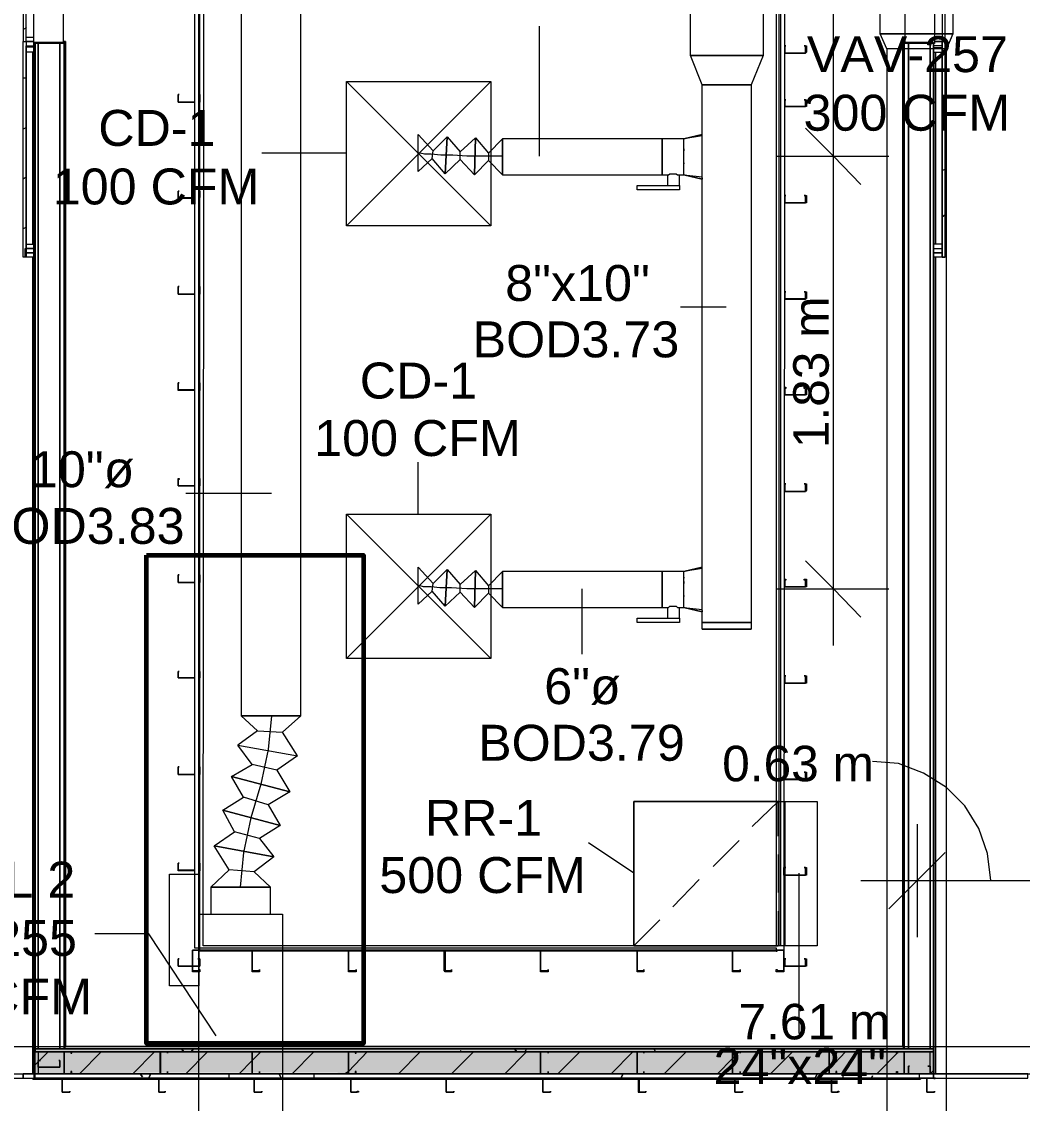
# Model space of a CAD drawing. Header units: metres. Extents: x -2 to 207, y -8 to 52.
# Drawn here: x 42.067 to 46.293, y 34.303 to 38.874 of the extents above; entities that cross this region are included whole.
import ezdxf

# ---------------------------------------------------------------- set-up
doc = ezdxf.new("R2010")
doc.units = ezdxf.units.M
doc.layers.add('HVAC - Ductos', color=5, linetype='Continuous', lineweight=0)
doc.layers.add('PDF_Text', color=7, linetype='Continuous', lineweight=0)
doc.layers.add('PDF_Geometry', color=7, linetype='Continuous', lineweight=0, true_color=0xaaaaaa)
doc.layers.add('PDF_Solid Fills', color=7, linetype='Continuous', lineweight=0, true_color=0xffffff)
doc.styles.add('PDF Helvetica', font='')
doc.styles.get('PDF Helvetica').set_extended_font_data('Helvetica')

msp = doc.modelspace()

# ---------------------------------------------------------------- hatches: boundary and pattern name
at = {"layer": 'PDF_Solid Fills', "lineweight": 0, "transparency": 33554559}
for points in [[(42.6549, 34.4333), (45.9171, 34.4287), (45.9171, 34.5203), (42.1189, 34.5203), (42.1189, 34.4287), (42.6503, 34.4333)], [(45.9034, 34.4287), (45.9171, 34.4287), (45.9171, 34.5341), (42.1235, 34.5341), (42.1235, 34.4287), (42.1372, 34.4287), (42.1372, 34.5203), (45.9034, 34.5203)]]:
    msp.add_hatch(color=256, dxfattribs=at).paths.add_polyline_path(points)

# ---------------------------------------------------------------- linework, layer by layer
at = {"layer": 'HVAC - Ductos', "lineweight": 0}
for points in [[(45.4956, 36.2385), (45.4956, 38.3048), (45.4956, 41.8053)], [(42.994, 40.9302), (42.994, 35.9406), (43.0627, 35.8766), (42.9803, 35.817), (43.2323, 35.7712), (43.1681, 35.872)], [(43.0627, 35.8766), (43.1681, 35.872), (43.246, 35.9406), (43.246, 40.9302)], [(44.254, 38.3048), (44.254, 38.8546)], [(43.4384, 38.0116), (44.0478, 38.621)], [(44.0478, 38.0116), (43.4384, 38.621)], [(43.8004, 38.2957), (43.7408, 38.2407), (43.7408, 38.3965), (43.805, 38.3277), (43.8645, 38.3873), (43.8554, 38.2315), (43.8004, 38.2957), (43.805, 38.3277)], [(44.9412, 38.3965), (44.8633, 38.3781), (44.9412, 38.3965)], [(44.9412, 38.3781), (44.9412, 38.3873), (44.9412, 38.3919), (44.9412, 38.3965)], [(45.3765, 38.4239), (45.4956, 38.3048), (45.6102, 38.1857)], [(43.9195, 38.2911), (43.8554, 38.2315), (43.8645, 38.3873), (43.9195, 38.3232), (43.9836, 38.3827), (43.9791, 38.227), (43.9195, 38.2911), (43.9195, 38.3232)], [(44.0386, 38.2865), (43.9791, 38.227), (43.9836, 38.3827), (44.0386, 38.3186), (44.0386, 38.2865), (44.0982, 38.227), (44.7717, 38.227), (44.7717, 38.2315), (44.7717, 38.2361), (44.7717, 38.2498), (44.7717, 38.2636), (44.7717, 38.2819), (44.7717, 38.3048), (44.7717, 38.3232), (44.7717, 38.3415), (44.7717, 38.3553), (44.7717, 38.369), (44.7717, 38.3781), (44.0982, 38.3781), (44.0982, 38.227), (44.0982, 38.3781), (44.0386, 38.3186)], [(44.9412, 38.2132), (44.9412, 38.2086), (44.8633, 38.227), (44.8633, 38.2315), (44.8633, 38.2361), (44.8633, 38.2498), (44.8633, 38.2636), (44.8633, 38.2819), (44.8633, 38.3048), (44.8633, 38.3232), (44.8633, 38.3415), (44.8633, 38.3553), (44.8633, 38.369), (44.8633, 38.3735), (44.8633, 38.3781), (44.7717, 38.3781), (44.7717, 38.369), (44.7717, 38.3553), (44.7717, 38.3415), (44.7717, 38.3232), (44.7717, 38.3048), (44.7717, 38.2819), (44.7717, 38.2636), (44.7717, 38.2498), (44.7717, 38.2361), (44.7717, 38.2315), (44.7717, 38.227), (44.7946, 38.227), (44.7946, 38.1811), (44.7992, 38.1811), (44.8038, 38.1811), (44.8129, 38.1811), (44.8175, 38.1811), (44.8267, 38.1811), (44.8313, 38.1811), (44.8359, 38.1811), (44.8404, 38.1811)], [(44.9412, 38.3919), (44.8633, 38.3781)], [(44.9412, 38.2911), (44.9412, 38.314), (44.9412, 38.3186), (44.9412, 38.3232), (44.9412, 38.3369), (44.9412, 38.3461), (44.9412, 38.3507), (44.9412, 38.3598), (44.9412, 38.3735)], [(43.4384, 38.3186), (43.0811, 38.3186)], [(44.0982, 38.3048), (44.0203, 38.3048), (43.947, 38.3048), (43.8874, 38.3094), (43.837, 38.3094), (43.7958, 38.314), (43.7683, 38.314), (43.7499, 38.3186), (43.7408, 38.3186)], [(45.2574, 38.3048), (45.4956, 38.3048), (45.7293, 38.3048)], [(44.9412, 38.2315), (44.9412, 38.2498), (44.9412, 38.2544), (44.9412, 38.259), (44.9412, 38.2682), (44.9412, 38.2819), (44.9412, 38.2865)], [(44.7946, 38.227), (44.7992, 38.227), (44.8038, 38.2315), (44.8129, 38.2315), (44.8221, 38.2315), (44.8313, 38.2315), (44.8359, 38.227), (44.8404, 38.227), (44.845, 38.227)], [(44.845, 38.1811), (44.845, 38.227), (44.8633, 38.227), (44.9412, 38.2178)], [(44.8633, 38.227), (44.9412, 38.2086), (44.9412, 38.2132), (44.9412, 38.2178), (44.9412, 38.227)], [(45.042, 37.668), (44.8496, 37.668)], [(43.7408, 36.7929), (43.7408, 37.0128)], [(43.1223, 36.8799), (42.7604, 36.8799)], [(43.4384, 36.1835), (44.0478, 36.7929)], [(44.0478, 36.1835), (43.4384, 36.7929)], [(43.8004, 36.4676), (43.7408, 36.4126), (43.7408, 36.5684), (43.805, 36.4996), (43.8645, 36.5592), (43.8554, 36.4034), (43.8004, 36.4676), (43.805, 36.4996)], [(44.9412, 36.5684), (44.8633, 36.55), (44.9412, 36.5684)], [(44.9412, 36.55), (44.9412, 36.5592), (44.9412, 36.5638), (44.9412, 36.5684)], [(45.3765, 36.5959), (45.4956, 36.4768), (45.6102, 36.3576)], [(43.9195, 36.463), (43.8554, 36.4034), (43.8645, 36.5592), (43.9195, 36.495), (43.9836, 36.5546), (43.9791, 36.3988), (43.9195, 36.463), (43.9195, 36.495)], [(44.0386, 36.4584), (43.9791, 36.3988), (43.9836, 36.5546), (44.0386, 36.4905), (44.0386, 36.4584), (44.0982, 36.3988), (44.7717, 36.3988), (44.7717, 36.4034), (44.7717, 36.408), (44.7717, 36.4218), (44.7717, 36.4355), (44.7717, 36.4538), (44.7717, 36.4768), (44.7717, 36.495), (44.7717, 36.5134), (44.7717, 36.5271), (44.7717, 36.5409), (44.7717, 36.55), (44.0982, 36.55), (44.0982, 36.3988), (44.0982, 36.55), (44.0386, 36.4905)], [(44.9412, 36.3851), (44.9412, 36.3805), (44.8633, 36.3988), (44.8633, 36.4034), (44.8633, 36.408), (44.8633, 36.4218), (44.8633, 36.4355), (44.8633, 36.4538), (44.8633, 36.4768), (44.8633, 36.495), (44.8633, 36.5134), (44.8633, 36.5271), (44.8633, 36.5409), (44.8633, 36.5455), (44.8633, 36.55), (44.7717, 36.55), (44.7717, 36.5409), (44.7717, 36.5271), (44.7717, 36.5134), (44.7717, 36.495), (44.7717, 36.4768), (44.7717, 36.4538), (44.7717, 36.4355), (44.7717, 36.4218), (44.7717, 36.408), (44.7717, 36.4034), (44.7717, 36.3988), (44.7946, 36.3988), (44.7946, 36.353), (44.7992, 36.353), (44.8038, 36.353), (44.8129, 36.353), (44.8175, 36.353), (44.8267, 36.353), (44.8313, 36.353), (44.8359, 36.353), (44.8404, 36.353)], [(44.9412, 36.5638), (44.8633, 36.55)], [(44.9412, 36.5226), (44.9412, 36.5271), (44.9412, 36.5455)], [(44.9412, 36.463), (44.9412, 36.4859), (44.9412, 36.4905), (44.9412, 36.495), (44.9412, 36.5088), (44.9412, 36.518), (44.9412, 36.5226), (44.9412, 36.5363)], [(44.0982, 36.4768), (44.0157, 36.4768), (43.947, 36.4768), (43.8828, 36.4813), (43.8324, 36.4813), (43.7958, 36.4859), (43.7637, 36.4859), (43.7499, 36.4905), (43.7408, 36.4905)], [(44.4326, 36.4768), (44.4326, 36.2019)], [(45.2574, 36.4768), (45.4956, 36.4768), (45.7293, 36.4768)], [(44.9412, 36.4034), (44.9412, 36.4218), (44.9412, 36.4264), (44.9412, 36.4309), (44.9412, 36.4401), (44.9412, 36.4538), (44.9412, 36.4584)], [(44.7946, 36.3988), (44.7992, 36.3988), (44.8038, 36.4034), (44.8129, 36.4034), (44.8221, 36.4034), (44.8313, 36.4034), (44.8359, 36.3988), (44.8404, 36.3988), (44.845, 36.3988)], [(44.845, 36.353), (44.845, 36.3988), (44.8633, 36.3988), (44.9412, 36.3897)], [(44.8633, 36.3988), (44.9412, 36.3805), (44.9412, 36.3851), (44.9412, 36.3897), (44.9412, 36.3988)], [(44.9412, 36.3072), (44.9412, 36.3347), (45.1474, 36.3347), (45.1474, 36.3072)], [(45.1474, 36.3072), (44.9412, 36.3072), (45.1474, 36.3072)], [(43.1223, 35.9406), (43.1085, 35.7986), (43.0765, 35.6521), (43.0353, 35.51), (43.0032, 35.3634), (42.9894, 35.2168)], [(43.1452, 35.7116), (43.2001, 35.6199), (42.9528, 35.6841), (43.0398, 35.7345), (42.9803, 35.817), (43.2323, 35.7712), (43.1452, 35.7116), (43.0398, 35.7345)], [(46.16, 35.2443), (46.1462, 35.3588), (46.1096, 35.4642), (46.05, 35.5604), (45.9721, 35.6383), (45.8759, 35.6979), (45.7705, 35.7391), (45.6606, 35.7482)], [(43.1085, 35.565), (43.1589, 35.4779), (42.9161, 35.5421), (43.0032, 35.5971), (42.9528, 35.6841), (43.2001, 35.6199), (43.1085, 35.565), (43.0032, 35.5971)], [(45.2619, 35.5787), (44.6526, 35.5787), (44.6526, 34.9693), (45.2619, 34.9693)], [(45.152, 35.4733), (45.2619, 35.5787), (45.2619, 35.4321)], [(43.0719, 35.423), (43.1315, 35.345), (42.8795, 35.3908), (42.9665, 35.4504), (42.9161, 35.5421), (43.1589, 35.4779), (43.0719, 35.423), (42.9665, 35.4504)], [(45.8484, 35.4825), (45.8484, 35.2443), (45.8484, 35.006)], [(42.8657, 35.2168), (42.8657, 35.1022), (42.8703, 35.1022), (42.884, 35.1022), (42.9024, 35.1022), (42.9298, 35.1022), (42.9574, 35.1022), (42.9894, 35.1022), (43.0215, 35.1022), (43.0535, 35.1022), (43.0811, 35.1022), (43.0994, 35.1022), (43.1131, 35.1022), (43.1177, 35.1022), (43.1177, 35.2168), (42.8657, 35.2168), (42.9436, 35.2901), (42.8795, 35.3908), (43.1315, 35.345), (43.049, 35.2809), (42.9436, 35.2901)], [(44.6526, 35.2763), (44.4602, 35.4046)], [(45.097, 35.4138), (44.987, 35.3038)], [(45.2619, 35.3542), (45.2619, 35.1939)], [(45.9675, 35.3634), (45.8484, 35.2443), (45.7293, 35.1251)], [(43.1177, 35.2168), (43.049, 35.2809)], [(44.9275, 35.2488), (44.8175, 35.1343)], [(45.349, 35.2763), (45.349, 34.5982)], [(45.6102, 35.2443), (46.4715, 35.2443), (49.4404, 35.2443)], [(45.2619, 35.1159), (45.2619, 34.9693)], [(44.7625, 35.0793), (44.6526, 34.9693)], [(42.8886, 34.5891), (42.6046, 35.0197), (42.3754, 35.0197)], [(7.582, 34.5433), (12.4616, 34.5433), (15.6321, 34.5433), (18.6652, 34.5433), (21.625, 34.5433), (30.7334, 34.5433), (33.2075, 34.5433), (36.1764, 34.5433), (39.2049, 34.5433), (41.6104, 34.5433), (49.2113, 34.5433), (51.5801, 34.5433), (54.5399, 34.5433), (58.1961, 34.5433)]]:
    msp.add_lwpolyline(points, dxfattribs=at)
for points in [[(45.9996, 39.7298), (45.9996, 38.8226), (45.6926, 38.8226), (45.6926, 39.7298)], [(45.1978, 39.6427), (45.1978, 38.7309), (44.8908, 38.7309), (44.8908, 39.6427)], [(45.9996, 38.8226), (45.9721, 38.7584), (45.7201, 38.7584), (45.6926, 38.8226)], [(45.1978, 38.7309), (45.1474, 38.6072), (44.9412, 38.6072), (44.8908, 38.7309)], [(43.4384, 38.621), (44.0478, 38.621), (44.0478, 38.0116), (43.4384, 38.0116)], [(45.1474, 38.6072), (45.1474, 36.3347), (44.9412, 36.3347), (44.9412, 38.6072)], [(44.0982, 38.227), (44.0982, 38.2315), (44.0982, 38.2361), (44.0982, 38.2498), (44.0982, 38.2636), (44.0982, 38.2819), (44.0982, 38.3048), (44.0982, 38.3232), (44.0982, 38.3415), (44.0982, 38.3553), (44.0982, 38.369), (44.0982, 38.3781), (44.0982, 38.369), (44.0982, 38.3553), (44.0982, 38.3415), (44.0982, 38.3232), (44.0982, 38.3048), (44.0982, 38.2819), (44.0982, 38.2636), (44.0982, 38.2498), (44.0982, 38.2361), (44.0982, 38.2315)], [(44.8633, 38.3369), (44.8633, 38.3323), (44.8633, 38.3277), (44.8633, 38.3323)], [(44.8633, 38.2773), (44.8633, 38.2728)], [(44.6663, 38.1628), (44.6663, 38.1811), (44.845, 38.1811), (44.845, 38.1628)], [(43.4384, 36.7929), (44.0478, 36.7929), (44.0478, 36.1835), (43.4384, 36.1835)], [(44.0982, 36.3988), (44.0982, 36.4034), (44.0982, 36.408), (44.0982, 36.4218), (44.0982, 36.4355), (44.0982, 36.4538), (44.0982, 36.4768), (44.0982, 36.495), (44.0982, 36.5134), (44.0982, 36.5271), (44.0982, 36.5409), (44.0982, 36.55), (44.0982, 36.5409), (44.0982, 36.5271), (44.0982, 36.5134), (44.0982, 36.495), (44.0982, 36.4768), (44.0982, 36.4538), (44.0982, 36.4355), (44.0982, 36.4218), (44.0982, 36.408), (44.0982, 36.4034)], [(44.8633, 36.5271), (44.8633, 36.5226)], [(44.8633, 36.5088), (44.8633, 36.5042), (44.8633, 36.4996), (44.8633, 36.5042)], [(44.8633, 36.4492), (44.8633, 36.4446)], [(44.6663, 36.3347), (44.6663, 36.353), (44.845, 36.353), (44.845, 36.3347)], [(42.994, 35.9406), (42.9986, 35.9406), (43.0123, 35.9406), (43.0307, 35.9406), (43.0581, 35.9406), (43.0902, 35.9406), (43.1223, 35.9406), (43.1544, 35.9406), (43.1864, 35.9406), (43.2093, 35.9406), (43.2323, 35.9406), (43.2414, 35.9406), (43.246, 35.9406), (43.2414, 35.9406), (43.2323, 35.9406), (43.2093, 35.9406), (43.1864, 35.9406), (43.1544, 35.9406), (43.1223, 35.9406), (43.0902, 35.9406), (43.0581, 35.9406), (43.0307, 35.9406), (43.0123, 35.9406), (42.9986, 35.9406)], [(42.994, 35.9406), (43.246, 35.9406)], [(44.6526, 34.9693), (44.6526, 35.5787), (45.2894, 35.5787), (45.2894, 34.9693)], [(45.2894, 35.5787), (45.4269, 35.5787), (45.4269, 34.9693), (45.2894, 34.9693)], [(42.6916, 35.2718), (42.8153, 35.2718), (42.8153, 34.7998), (42.6916, 34.7998)], [(42.8657, 35.2168), (42.8703, 35.2168), (42.884, 35.2168), (42.9024, 35.2168), (42.9298, 35.2168), (42.9574, 35.2168), (42.9894, 35.2168), (43.0215, 35.2168), (43.0535, 35.2168), (43.0811, 35.2168), (43.0994, 35.2168), (43.1131, 35.2168), (43.1177, 35.2168), (43.1131, 35.2168), (43.0994, 35.2168), (43.0811, 35.2168), (43.0535, 35.2168), (43.0215, 35.2168), (42.9894, 35.2168), (42.9574, 35.2168), (42.9298, 35.2168), (42.9024, 35.2168), (42.884, 35.2168), (42.8703, 35.2168)], [(42.8657, 35.2168), (42.8703, 35.2168), (42.8886, 35.2168), (42.9161, 35.2168), (42.9528, 35.2168), (42.9894, 35.2168), (43.0307, 35.2168), (43.0627, 35.2168), (43.0902, 35.2168), (43.1085, 35.2168), (43.1177, 35.2168), (43.1131, 35.2168), (43.0948, 35.2168), (43.0673, 35.2168), (43.0307, 35.2168), (42.9894, 35.2168), (42.9528, 35.2168), (42.9161, 35.2168), (42.8886, 35.2168), (42.8703, 35.2168)], [(43.1177, 35.2168), (43.1085, 35.2168), (43.0902, 35.2168), (43.0627, 35.2168), (43.0307, 35.2168), (42.9894, 35.2168), (42.9528, 35.2168), (42.9161, 35.2168), (42.8886, 35.2168), (42.8703, 35.2168), (42.8657, 35.2168), (42.8703, 35.2168), (42.8886, 35.2168), (42.9161, 35.2168), (42.9528, 35.2168), (42.9894, 35.2168), (43.0307, 35.2168), (43.0673, 35.2168), (43.0948, 35.2168), (43.1131, 35.2168)], [(42.8153, 33.7919), (42.8153, 35.1022), (43.1681, 35.1022), (43.1681, 33.7919)]]:
    msp.add_lwpolyline(points, close=True, dxfattribs=at)
msp.add_lwpolyline([(45.7201, 33.7919), (45.9721, 33.7919), (45.9721, 38.7584), (45.7201, 38.7584), (45.7201, 33.7919), (45.9721, 33.7919), (45.9813, 33.7414), (45.995, 33.6911), (46.0179, 33.6498), (46.05, 33.6086), (46.0866, 33.5765), (46.1325, 33.5536), (46.1783, 33.5399), (46.2286, 33.5353), (46.2286, 33.2833), (46.2286, 33.5353), (46.2882, 33.5628), (46.2882, 33.2558), (46.2286, 33.2833, -0.414496)], format="xyb", close=True, dxfattribs=at)
at = {"layer": 'PDF_Geometry', "lineweight": 0}
for points in [[(42.2426, 38.7813), (42.1189, 38.7813), (42.1235, 44.4534), (42.2472, 44.4534), (42.2472, 40.362), (45.798, 40.362), (45.798, 44.4443), (45.9217, 44.4443), (45.9217, 38.7813), (45.798, 38.7813), (45.798, 40.2383), (42.2472, 40.2383)], [(45.2665, 39.8534), (42.797, 39.8534), (42.797, 39.8397), (42.797, 34.9602), (42.8153, 34.9602), (45.2528, 34.9602), (45.2528, 34.9465), (42.8153, 34.9465), (42.8153, 34.9602), (42.8153, 39.8397), (45.2528, 39.8397), (45.2528, 34.9693), (42.8336, 34.9693), (42.8382, 39.8443), (45.2711, 39.8443), (45.2711, 34.9693), (45.2665, 34.9693), (45.2665, 39.8397)], [(42.1189, 38.7676), (42.0868, 38.7676)], [(45.7888, 34.5433), (42.2518, 34.5433), (45.7888, 34.5433), (45.7934, 34.5341), (45.7888, 34.5433), (45.7888, 38.7905)], [(45.3765, 38.7401), (45.3765, 38.7447), (45.3765, 38.7722), (45.3719, 38.7722), (45.3811, 38.7722), (45.3811, 38.7447), (45.3765, 38.7401), (45.2894, 38.7401)], [(45.7888, 38.7905), (45.798, 38.7905)], [(45.9675, 37.8787), (45.9675, 38.7905), (45.9675, 37.8787), (45.9537, 37.8787)], [(42.1143, 37.9337), (42.1143, 38.7447)], [(45.9263, 37.9337), (45.9263, 38.7447)], [(42.7283, 38.5339), (42.797, 38.5339), (42.7283, 38.5339), (42.7283, 38.566)], [(42.7328, 38.566), (42.7283, 38.566)], [(42.8199, 38.5339), (42.8199, 38.566), (42.8199, 38.5339), (42.8153, 38.5339)], [(45.3765, 38.5156), (45.3765, 38.5431), (45.3719, 38.5431), (45.3811, 38.5431), (45.3811, 38.5156), (45.3765, 38.5156), (45.2894, 38.5156)], [(45.3765, 38.1078), (45.3765, 38.1399), (45.3719, 38.1399), (45.3811, 38.1399), (45.3811, 38.1078), (45.3765, 38.1078), (45.2894, 38.1078)], [(42.0823, 37.8971), (42.0823, 37.9154), (42.1235, 37.9154), (42.1235, 37.8971)], [(42.1235, 37.8787), (42.0823, 37.8787), (42.0823, 37.8971), (42.1235, 37.8971)], [(45.9171, 37.8971), (45.9537, 37.8971)], [(42.1143, 34.4287), (42.1143, 37.8787)], [(42.1189, 37.8787), (42.1189, 34.4287)], [(45.9263, 34.4287), (45.9263, 37.8787)], [(42.7283, 37.723), (42.797, 37.723), (42.7283, 37.723), (42.7283, 37.755)], [(42.7328, 37.755), (42.7283, 37.755)], [(42.8199, 37.723), (42.8199, 37.755), (42.8199, 37.723), (42.8153, 37.723)], [(45.3765, 37.7046), (45.3765, 37.7321), (45.3719, 37.7321), (45.3811, 37.7321), (45.3811, 37.7046), (45.3765, 37.7046), (45.3765, 37.7), (45.2894, 37.7), (45.2894, 37.7046)], [(45.3765, 37.2969), (45.3765, 37.3243), (45.3719, 37.3243), (45.3719, 37.3289), (45.3811, 37.3289), (45.3811, 37.2969), (45.3765, 37.2969), (45.2894, 37.2969)], [(42.7328, 36.9441), (42.7328, 36.9395), (42.7283, 36.9395), (42.7283, 36.912), (42.797, 36.912), (42.7283, 36.912), (42.7283, 36.9441)], [(45.3765, 36.8891), (45.3765, 36.8937), (45.3765, 36.9212), (45.3719, 36.9212), (45.3811, 36.9212), (45.3811, 36.8937), (45.3765, 36.8891), (45.2894, 36.8891)], [(42.7283, 36.5088), (42.7283, 36.5042), (42.797, 36.5042), (42.7283, 36.5042), (42.7283, 36.5088), (42.7283, 36.5363)], [(42.7328, 36.5363), (42.7283, 36.5363)], [(42.8199, 36.5088), (42.8199, 36.5363), (42.8199, 36.5088), (42.8199, 36.5042), (42.8153, 36.5042), (42.8199, 36.5042)], [(45.3765, 36.4859), (45.3765, 36.5134), (45.3719, 36.5134), (45.3719, 36.518), (45.3811, 36.518), (45.3811, 36.4859), (45.3765, 36.4859), (45.2894, 36.4859)], [(42.7283, 36.101), (42.797, 36.101), (42.7283, 36.101), (42.7283, 36.1285)], [(42.7328, 36.1285), (42.7283, 36.1285)], [(42.8199, 36.101), (42.8199, 36.1285), (42.8199, 36.101), (42.8153, 36.101)], [(42.7283, 35.6933), (42.797, 35.6933), (42.7283, 35.6933), (42.7283, 35.7253)], [(42.7328, 35.7253), (42.7283, 35.7253)], [(45.294, 35.2992), (45.2894, 35.2992), (45.2894, 35.2672), (45.3765, 35.2672), (45.3765, 35.2992), (45.3719, 35.2992), (45.3811, 35.2992), (45.3811, 35.2672), (45.3765, 35.2672), (45.2894, 35.2672), (45.2849, 35.2672), (45.2849, 35.2992)], [(42.7878, 34.951), (42.7878, 34.864), (42.8153, 34.864), (42.8153, 34.8686), (42.8199, 34.8686), (42.8199, 34.8594), (42.7878, 34.8594), (42.7878, 34.864), (42.7878, 34.951), (42.8153, 34.951)], [(43.0398, 34.864), (43.0444, 34.864), (43.0719, 34.864), (43.0719, 34.8686), (43.0719, 34.8594), (43.0444, 34.8594), (43.0398, 34.8594), (43.0398, 34.864), (43.0398, 34.9465)], [(43.4476, 34.864), (43.4796, 34.864), (43.4796, 34.8686), (43.4796, 34.8594), (43.4476, 34.8594), (43.4476, 34.864), (43.4476, 34.9465)], [(44.2585, 34.864), (44.2906, 34.864), (44.2906, 34.8686), (44.2906, 34.8594), (44.2585, 34.8594), (44.2585, 34.864), (44.2585, 34.9465)], [(44.6663, 34.864), (44.6938, 34.864), (44.6938, 34.8686), (44.6938, 34.8594), (44.6663, 34.8594), (44.6663, 34.864), (44.6663, 34.9465)], [(45.0695, 34.864), (45.0741, 34.864), (45.1016, 34.864), (45.1016, 34.8686), (45.1016, 34.8594), (45.0741, 34.8594), (45.0695, 34.8594), (45.0695, 34.864), (45.0695, 34.9465)], [(42.7283, 34.8823), (42.8153, 34.8823), (42.8199, 34.8823), (42.8199, 34.9144), (42.8108, 34.9144), (42.8199, 34.9144), (42.8199, 34.8823), (42.8153, 34.8823), (42.7283, 34.8823), (42.7283, 34.9144)], [(42.7328, 34.9144), (42.7283, 34.9144)], [(45.294, 34.9144), (45.2894, 34.9144), (45.2894, 34.8823), (45.3765, 34.8823), (45.3765, 34.9144), (45.3719, 34.9144), (45.3811, 34.9144), (45.3811, 34.8823), (45.3765, 34.8823), (45.2894, 34.8823), (45.2849, 34.8823), (45.2849, 34.9144)], [(42.1189, 34.4104), (45.9171, 34.4104), (45.9171, 34.5341), (42.1189, 34.5341)], [(42.1189, 34.5341), (42.1189, 34.5203), (45.9171, 34.5203), (45.9171, 34.5341)], [(42.1189, 34.5203), (42.1189, 34.4287), (45.9171, 34.4287), (45.9171, 34.5203)], [(42.2792, 34.5203), (42.2472, 34.5203), (42.2472, 34.5158), (42.2472, 34.4287), (42.2792, 34.4287), (42.2792, 34.4379), (42.2747, 34.4379), (42.2747, 34.4287), (42.2472, 34.4287), (42.2472, 34.5158), (42.2472, 34.5203), (42.2747, 34.5203), (42.2747, 34.5158), (42.2792, 34.5158)], [(42.3251, 34.5341), (45.5323, 34.5341)], [(42.6825, 34.5203), (42.6549, 34.5203), (42.6503, 34.5158), (42.6503, 34.4287), (42.6549, 34.4287), (42.6825, 34.4287), (42.6825, 34.4379), (42.6825, 34.4287), (42.6549, 34.4287), (42.6549, 34.5158), (42.6549, 34.5203), (42.6825, 34.5203), (42.6825, 34.5158)], [(42.742, 34.5341), (42.7512, 34.5203)], [(42.7832, 34.5203), (42.7924, 34.5341)], [(43.0719, 34.5203), (43.0444, 34.5203), (43.0398, 34.5203), (43.0398, 34.5158), (43.0398, 34.4287), (43.0444, 34.4287), (43.0719, 34.4287), (43.0719, 34.4379), (43.0719, 34.4287), (43.0444, 34.4287), (43.0398, 34.4287), (43.0398, 34.5158), (43.0398, 34.5203), (43.0444, 34.5203), (43.0719, 34.5203), (43.0719, 34.5158)], [(43.4796, 34.5203), (43.4476, 34.5203), (43.4476, 34.5158), (43.4476, 34.4287), (43.4796, 34.4287), (43.4796, 34.4379), (43.475, 34.4379), (43.475, 34.4287), (43.4476, 34.4287), (43.4476, 34.5158), (43.4476, 34.5203), (43.475, 34.5203), (43.475, 34.5158), (43.4796, 34.5158)], [(43.7958, 34.5341), (43.8004, 34.5341)], [(43.9195, 34.5249), (43.9241, 34.5203)], [(44.1486, 34.5341), (44.1577, 34.5203)], [(44.1944, 34.5249), (44.199, 34.5341)], [(44.2906, 34.5203), (44.2585, 34.5203), (44.2585, 34.5158), (44.2585, 34.4287), (44.2906, 34.4287), (44.2906, 34.4379), (44.2906, 34.4287), (44.2585, 34.4287), (44.2585, 34.5158), (44.2585, 34.5203), (44.2906, 34.5203), (44.2906, 34.5158)], [(44.6938, 34.5203), (44.6663, 34.5203), (44.6663, 34.5158), (44.6663, 34.4287), (44.6938, 34.4287), (44.6938, 34.4379), (44.6938, 34.4287), (44.6663, 34.4287), (44.6663, 34.5158), (44.6663, 34.5203), (44.6938, 34.5203), (44.6938, 34.5158)], [(44.7396, 34.5295), (44.7442, 34.5203)], [(45.1016, 34.5203), (45.0741, 34.5203), (45.0695, 34.5203), (45.0695, 34.5158), (45.0695, 34.4287), (45.0741, 34.4287), (45.1016, 34.4287), (45.1016, 34.4379), (45.1016, 34.4287), (45.0741, 34.4287), (45.0695, 34.4287), (45.0695, 34.5158), (45.0695, 34.5203), (45.0741, 34.5203), (45.1016, 34.5203), (45.1016, 34.5158)], [(45.5094, 34.5203), (45.4773, 34.5203), (45.4773, 34.5158), (45.4773, 34.4287), (45.5094, 34.4287), (45.5094, 34.4379), (45.5048, 34.4379), (45.5048, 34.4287), (45.4773, 34.4287), (45.4773, 34.5158), (45.4773, 34.5203), (45.5048, 34.5203), (45.5048, 34.5158), (45.5094, 34.5158)], [(45.6056, 34.5295), (45.6102, 34.5341)], [(45.7934, 34.5203), (45.7934, 34.5158), (45.7934, 34.4287), (45.7613, 34.4287), (45.7613, 34.4379), (45.7659, 34.4379), (45.7659, 34.4287), (45.7934, 34.4287), (45.7934, 34.5158), (45.7934, 34.5203), (45.7659, 34.5203), (45.7659, 34.5158), (45.7613, 34.5158), (45.7613, 34.5203)], [(42.1372, 34.4837), (42.1372, 34.4562), (42.1418, 34.4562), (42.2288, 34.4562), (42.2288, 34.4837), (42.2243, 34.4837), (42.2288, 34.4837), (42.2288, 34.4562), (42.1418, 34.4562), (42.1372, 34.4562), (42.1372, 34.4837), (42.1464, 34.4837)], [(42.5679, 34.4287), (42.5771, 34.415)], [(42.6046, 34.4104), (42.6091, 34.4241)], [(43.1544, 34.4287), (43.1635, 34.4104)], [(44.5976, 34.4104), (44.6068, 34.4287)], [(45.4177, 34.4104), (45.4269, 34.4287)], [(45.656, 34.4104), (45.6606, 34.4195)], [(45.9034, 34.4287), (45.8988, 34.4287), (45.8117, 34.4287), (45.8117, 34.4608), (45.8163, 34.4608), (45.8117, 34.4608), (45.8117, 34.4287), (45.8988, 34.4287), (45.9034, 34.4287), (45.9034, 34.4608)], [(45.8942, 34.4608), (45.9034, 34.4608)], [(42.2701, 34.4104), (42.238, 34.4104), (42.238, 34.3508), (42.2701, 34.3508), (42.2701, 34.3554), (42.2701, 34.3508), (42.238, 34.3508), (42.238, 34.4104), (42.2701, 34.4104), (42.2701, 34.4058)], [(42.2701, 34.4104), (42.6458, 34.4104)], [(42.6733, 34.4104), (42.6458, 34.4104), (42.6458, 34.3508), (42.6733, 34.3508), (42.6733, 34.3554), (42.6733, 34.3508), (42.6458, 34.3508), (42.6458, 34.4104), (42.6733, 34.4104), (42.6733, 34.4058)], [(42.6733, 34.4104), (43.8645, 34.4104)], [(43.049, 34.3508), (43.0535, 34.3508), (43.0811, 34.3508), (43.0811, 34.3554), (43.0811, 34.3508), (43.0535, 34.3508), (43.049, 34.3508), (43.049, 34.4104)], [(43.0811, 34.4058), (43.0811, 34.4104)], [(43.4568, 34.3508), (43.4842, 34.3508), (43.4842, 34.3554), (43.4888, 34.3554), (43.4888, 34.3508), (43.4568, 34.3508), (43.4568, 34.4104)], [(43.892, 34.4104), (43.8645, 34.4104), (43.86, 34.4104), (43.86, 34.3508), (43.8645, 34.3508), (43.892, 34.3508), (43.892, 34.3554), (43.892, 34.3508), (43.8645, 34.3508), (43.86, 34.3508), (43.86, 34.4104), (43.8645, 34.4104), (43.892, 34.4104), (43.892, 34.4058)], [(43.892, 34.4104), (44.2677, 34.4104)], [(44.2997, 34.4104), (44.2677, 34.4104), (44.2677, 34.3508), (44.2997, 34.3508), (44.2997, 34.3554), (44.2997, 34.3508), (44.2677, 34.3508), (44.2677, 34.4104), (44.2997, 34.4104), (44.2997, 34.4058)], [(44.2997, 34.4104), (44.6755, 34.4104)], [(44.703, 34.4104), (44.6755, 34.4104), (44.6709, 34.4104), (44.6709, 34.3508), (44.6755, 34.3508), (44.703, 34.3508), (44.703, 34.3554), (44.703, 34.3508), (44.6755, 34.3508), (44.6755, 34.4104), (44.703, 34.4104), (44.703, 34.4058)], [(44.703, 34.4104), (45.8942, 34.4104)], [(45.0787, 34.3508), (45.1108, 34.3508), (45.1108, 34.3554), (45.1108, 34.3508), (45.0787, 34.3508), (45.0787, 34.4104)], [(45.1108, 34.4058), (45.1108, 34.4104)], [(45.4864, 34.3508), (45.5139, 34.3508), (45.5139, 34.3554), (45.5185, 34.3554), (45.5185, 34.3508), (45.4864, 34.3508), (45.4864, 34.4104)], [(45.9217, 34.4104), (45.8942, 34.4104), (45.8897, 34.4104), (45.8897, 34.3508), (45.8942, 34.3508), (45.9217, 34.3508), (45.9217, 34.3554), (45.9217, 34.3508), (45.8942, 34.3508), (45.8897, 34.3508), (45.8897, 34.4104), (45.8942, 34.4104), (45.9217, 34.4104), (45.9217, 34.4058)], [(45.9171, 34.4104), (45.9263, 34.4104)]]:
    msp.add_lwpolyline(points, close=True, dxfattribs=at)
for points in [[(45.2528, 34.951), (45.2528, 34.9465), (45.2574, 34.9465), (45.2574, 34.951), (45.2849, 34.951), (45.2849, 34.864), (45.2849, 34.8594), (45.2528, 34.8594), (45.2528, 34.8686), (45.2574, 34.8686), (45.2574, 34.864), (45.2849, 34.864), (45.2849, 34.951), (42.8199, 34.951), (42.8199, 34.9693), (42.8199, 39.8443), (42.8199, 39.858), (45.2894, 39.858), (45.2894, 39.8443), (45.2849, 34.9693), (45.2849, 34.951)], [(42.0868, 37.8787), (42.0731, 37.8787), (42.0731, 38.7905), (42.0868, 38.7905), (42.0868, 37.8787), (42.0731, 37.8787), (42.0731, 38.7905), (42.0868, 38.7905), (42.0868, 39.8076), (42.0731, 39.8076), (42.0731, 38.7905)], [(45.9217, 38.8088), (45.9537, 38.8088), (45.9537, 38.7905), (45.9217, 38.7905), (45.9537, 38.7905), (45.9537, 37.8787), (45.9537, 38.7905), (45.9675, 38.7905), (45.9675, 39.8076), (45.9537, 39.8076), (45.9537, 38.7905), (45.9675, 38.7905)], [(42.0868, 38.85), (42.0823, 38.8455), (42.0731, 38.8409)], [(42.0868, 38.8088), (42.1189, 38.8088)], [(42.1189, 38.7905), (42.0868, 38.7905), (42.1189, 38.7905)], [(42.1189, 37.9154), (42.0868, 37.9154), (42.0868, 38.7722), (42.1189, 38.7722)], [(45.9034, 38.7859), (45.9034, 34.5341), (45.9034, 38.7859), (45.8117, 38.7859), (45.8117, 34.5341), (45.8117, 38.7859), (45.7934, 38.7859), (45.7934, 34.5341), (45.9171, 34.5341), (45.9171, 38.7859), (45.9171, 34.4287), (45.9171, 34.5203), (45.9171, 34.4104), (42.1189, 34.4104), (45.8621, 34.4104), (42.1189, 34.4104), (42.1143, 34.4058), (42.1143, 34.4104), (42.1143, 34.4058), (42.238, 34.4058), (42.6458, 34.4058), (43.049, 34.4058), (43.4568, 34.4058), (43.86, 34.4058), (44.2677, 34.4058), (44.6709, 34.4058), (44.2677, 34.4058), (43.86, 34.4058), (43.4568, 34.4058), (43.049, 34.4058), (42.6458, 34.4058), (42.238, 34.4058), (42.1143, 34.4058), (42.1189, 34.4104), (42.238, 34.4104), (42.1235, 34.4104), (42.1189, 34.4104), (42.1235, 34.4104), (42.1235, 34.5203)], [(42.2472, 34.5341), (42.2518, 34.5433), (42.2518, 38.7905), (42.2426, 38.7905), (42.2518, 38.7905), (42.2518, 34.5433), (42.2472, 34.5341), (42.2472, 38.7859), (42.2472, 34.5341), (42.2472, 38.7859), (42.2472, 34.5341), (42.1189, 34.5341), (42.1189, 38.7859), (42.2472, 38.7859), (42.2288, 38.7859), (42.2288, 34.5341), (42.2288, 38.7859), (42.1372, 38.7859), (42.1372, 34.5341), (42.1372, 38.7859), (42.1235, 38.7859), (42.1235, 34.5341), (42.1235, 38.7859), (42.1189, 38.7859), (42.1189, 34.4287), (42.1189, 34.4104), (42.238, 34.4104)], [(42.2472, 34.5341), (42.2472, 38.7859), (42.2472, 34.5341)], [(45.2894, 38.7722), (45.294, 38.7722), (45.2894, 38.7722), (45.2894, 38.7447), (45.2894, 38.7401)], [(45.7934, 38.7859), (45.798, 38.7859)], [(45.7934, 38.7859), (45.798, 38.7859)], [(45.7934, 34.5341), (45.7934, 38.7859), (45.7934, 34.5341), (45.7934, 38.7859), (45.9171, 38.7859), (45.9171, 34.5341), (45.9171, 38.7859), (45.9034, 38.7859)], [(45.7934, 38.7859), (45.7934, 34.5341), (45.7934, 38.7859)], [(45.9537, 38.7905), (45.9537, 38.7722), (45.9171, 38.7722)], [(45.9537, 37.9154), (45.9537, 37.8971), (45.9537, 37.8787), (45.9171, 37.8787), (45.9171, 34.4287), (45.9171, 37.8787), (45.9171, 37.8971), (45.9171, 37.9154), (45.9537, 37.9154), (45.9537, 37.9337), (45.9171, 37.9337), (45.9171, 38.7447), (45.9537, 38.7447), (45.9537, 38.763), (45.9171, 38.763), (45.9537, 38.763), (45.9537, 38.7859)], [(42.0868, 37.9337), (42.1189, 37.9337), (42.1189, 38.7447), (42.0868, 38.7447)], [(42.1189, 37.9337), (42.1189, 38.7447)], [(45.9171, 37.9337), (45.9171, 38.7447)], [(45.9675, 38.6714), (45.9537, 38.6668)], [(42.0868, 38.6348), (42.0823, 38.6348), (42.0731, 38.6348)], [(42.8153, 38.566), (42.8199, 38.566), (42.8153, 38.566)], [(45.2894, 38.5431), (45.294, 38.5431), (45.2894, 38.5431), (45.2894, 38.5156)], [(45.9675, 38.4789), (45.9537, 38.4743)], [(42.0868, 38.4239), (42.0823, 38.4239), (42.0731, 38.4193)], [(42.0868, 38.2132), (42.0823, 38.2132), (42.0731, 38.2086)], [(45.9675, 38.2498), (45.9537, 38.2453)], [(42.797, 38.1262), (42.7283, 38.1262), (42.7283, 38.1307), (42.7283, 38.1582), (42.7328, 38.1582), (42.7283, 38.1582), (42.7283, 38.1307), (42.797, 38.1307)], [(42.8153, 38.1307), (42.8199, 38.1307), (42.8199, 38.1582), (42.8199, 38.1307), (42.8153, 38.1262)], [(42.8153, 38.1582), (42.8199, 38.1582), (42.8153, 38.1582)], [(45.2894, 38.1399), (45.294, 38.1399), (45.2894, 38.1399), (45.2894, 38.1078)], [(45.9675, 38.0574), (45.9537, 38.0482)], [(42.0868, 38.0024), (42.0823, 38.0024), (42.0731, 37.9979)], [(42.8153, 37.755), (42.8199, 37.755), (42.8153, 37.755)], [(45.2894, 37.7321), (45.294, 37.7321), (45.2894, 37.7321), (45.2894, 37.7046)], [(42.797, 37.3152), (42.7283, 37.3152), (42.7283, 37.3197), (42.7283, 37.3473), (42.7328, 37.3473), (42.7283, 37.3473), (42.7283, 37.3197), (42.797, 37.3197)], [(42.8153, 37.3197), (42.8199, 37.3197), (42.8199, 37.3473), (42.8199, 37.3197), (42.8199, 37.3152), (42.8153, 37.3152)], [(42.8153, 37.3473), (42.8199, 37.3473), (42.8153, 37.3473)], [(45.2894, 37.3289), (45.294, 37.3289), (45.294, 37.3243), (45.2894, 37.3243), (45.2894, 37.2969)], [(42.8153, 36.9441), (42.8199, 36.9441), (42.8199, 36.912), (42.8153, 36.912), (42.8199, 36.912), (42.8199, 36.9395), (42.8153, 36.9395)], [(45.2849, 36.9212), (45.294, 36.9212), (45.2894, 36.9212), (45.2894, 36.8937), (45.2894, 36.8891)], [(42.8153, 36.5363), (42.8199, 36.5363), (42.8153, 36.5363)], [(45.2849, 36.518), (45.294, 36.518), (45.294, 36.5134), (45.2894, 36.5134), (45.2894, 36.4859)], [(42.8153, 36.1285), (42.8199, 36.1285), (42.8153, 36.1285)], [(45.2849, 36.1102), (45.294, 36.1102), (45.2894, 36.1102), (45.2894, 36.0781), (45.3765, 36.0781), (45.3765, 36.1102), (45.3719, 36.1102), (45.3811, 36.1102), (45.3811, 36.0781), (45.3765, 36.0781), (45.2894, 36.0781), (45.2849, 36.0781)], [(42.8199, 35.7253), (42.8199, 35.6933), (42.8153, 35.6933), (42.8199, 35.6933)], [(42.8153, 35.7253), (42.8199, 35.7253), (42.8153, 35.7253)], [(45.2849, 35.7024), (45.294, 35.7024), (45.2894, 35.7024), (45.2894, 35.6749), (45.3765, 35.6749), (45.3765, 35.7024), (45.3719, 35.7024), (45.3811, 35.7024), (45.3811, 35.6749), (45.3765, 35.6749), (45.3765, 35.6703), (45.2894, 35.6703), (45.2894, 35.6749), (45.2849, 35.6749), (45.2849, 35.6887)], [(42.797, 35.2855), (42.7283, 35.2855), (42.7283, 35.2901), (42.7283, 35.3176), (42.7328, 35.3176), (42.7283, 35.3176), (42.7283, 35.2901), (42.797, 35.2901)], [(42.8199, 35.3176), (42.8199, 35.2901), (42.8199, 35.2855), (42.8153, 35.2855)], [(42.8153, 35.3176), (42.8199, 35.3176), (42.8153, 35.3176)], [(42.8153, 35.2901), (42.8199, 35.2901)], [(43.8554, 34.9465), (43.8554, 34.864), (43.8828, 34.864), (43.8828, 34.8686), (43.8828, 34.8594), (43.8554, 34.8594), (43.8508, 34.864), (43.8508, 34.9465)], [(45.9171, 34.5203), (45.9171, 34.5341), (42.1235, 34.5341), (42.1235, 34.5203), (42.1189, 34.5203), (42.1189, 34.4287), (42.1235, 34.4287)], [(45.9171, 34.5341), (42.1189, 34.5341), (45.9171, 34.5341)], [(45.9034, 34.4608), (45.9034, 34.5203), (42.1372, 34.5203), (42.1372, 34.4287), (45.9034, 34.4287)], [(39.0629, 34.4287), (39.9518, 34.4287), (41.1888, 34.4287), (41.1888, 34.4104), (42.0731, 34.4104), (42.0731, 34.4287)], [(41.1888, 34.4287), (42.0731, 34.4287), (42.9436, 34.4287)], [(42.6733, 34.4104), (42.9436, 34.4104), (42.9436, 34.4287), (42.0731, 34.4287), (42.0731, 34.4104), (42.238, 34.4104)], [(45.9171, 34.4104), (45.9171, 34.4287), (42.1189, 34.4287)], [(44.703, 34.4104), (45.5368, 34.4104), (45.5368, 34.4287), (43.301, 34.4287), (43.301, 34.4104), (43.8645, 34.4104)], [(43.301, 34.4287), (45.5368, 34.4287)], [(45.9217, 34.4104), (46.3157, 34.4104), (46.3157, 34.4287), (45.8576, 34.4287), (45.8576, 34.4104), (45.8942, 34.4104)], [(45.8576, 34.4287), (46.3157, 34.4287), (46.6456, 34.4287), (48.0613, 34.4287), (48.0613, 34.4104), (48.9456, 34.4104), (48.9456, 34.4287)], [(42.2701, 34.4104), (42.6458, 34.4104)], [(42.2701, 34.4104), (42.6458, 34.4104)], [(42.6733, 34.4104), (43.8645, 34.4104)], [(43.4888, 34.4104), (43.4888, 34.4058), (43.4842, 34.4058), (43.4842, 34.4104)], [(43.892, 34.4104), (44.2677, 34.4104)], [(43.892, 34.4104), (44.2677, 34.4104)], [(44.2997, 34.4104), (44.6755, 34.4104)], [(44.2997, 34.4104), (44.6755, 34.4104)], [(44.6755, 34.4058), (45.0787, 34.4058), (45.4864, 34.4058), (45.8621, 34.4058)], [(44.6755, 34.4058), (45.0787, 34.4058), (45.4864, 34.4058), (45.8621, 34.4058)], [(44.703, 34.4104), (45.8942, 34.4104)], [(45.5185, 34.4104), (45.5185, 34.4058), (45.5139, 34.4058), (45.5139, 34.4104)], [(45.8621, 34.4104), (45.8621, 34.4058)], [(45.8621, 34.4104), (45.8621, 34.4058)]]:
    msp.add_lwpolyline(points, dxfattribs=at)
at = {"layer": 'PDF_Geometry', "color": 232, "lineweight": 60, "true_color": 0xe91e64}
msp.add_lwpolyline([(42.5936, 36.6194), (43.5106, 36.6194), (43.5106, 34.5564), (42.5936, 34.5564)], close=True, dxfattribs=at)
at = {"layer": 'PDF_Geometry', "color": 8, "lineweight": 0, "true_color": 0x808080}
for points in [[(44.6526, 35.4321), (44.6526, 35.5787), (44.7992, 35.5787)], [(44.8771, 35.5787), (45.0374, 35.5787)], [(45.1153, 35.5787), (45.2619, 35.5787)], [(45.2619, 35.4321), (45.2619, 35.5787), (45.152, 35.4733)], [(45.097, 35.4138), (44.987, 35.3038)], [(44.6526, 35.1939), (44.6526, 35.3542)], [(45.2619, 35.3542), (45.2619, 35.1939)], [(44.9275, 35.2488), (44.8175, 35.1343)], [(44.7625, 35.0793), (44.6526, 34.9693), (44.6526, 35.1159)], [(45.2619, 35.1159), (45.2619, 34.9693), (45.1153, 34.9693)], [(44.7992, 34.9693), (44.6526, 34.9693)], [(45.0374, 34.9693), (44.8771, 34.9693)]]:
    msp.add_lwpolyline(points, dxfattribs=at)
at = {"layer": 'PDF_Geometry', "color": 254, "lineweight": 0, "true_color": 0xd4d4d4}
for points in [[(42.1372, 34.4791), (42.1785, 34.5203), (42.1372, 34.4791), (42.1189, 34.4608)], [(45.9034, 34.4287), (45.9171, 34.4425)]]:
    msp.add_lwpolyline(points, dxfattribs=at)
for points in [[(42.403, 34.5203), (42.3113, 34.4287)], [(42.6275, 34.5203), (42.5359, 34.4287)], [(42.852, 34.5203), (42.7604, 34.4287)], [(43.0765, 34.5203), (43.0398, 34.4837), (42.9849, 34.4287), (43.0398, 34.4837)], [(43.301, 34.5203), (43.2093, 34.4287)], [(43.5255, 34.5203), (43.4476, 34.4379), (43.4338, 34.4287), (43.4476, 34.4379)], [(43.7499, 34.5203), (43.6583, 34.4287)], [(43.9745, 34.5203), (43.8828, 34.4287)], [(44.199, 34.5203), (44.1074, 34.4287)], [(44.4235, 34.5203), (44.3319, 34.4287)], [(44.648, 34.5203), (44.5564, 34.4287)], [(44.8725, 34.5203), (44.7809, 34.4287)], [(45.097, 34.5203), (45.0695, 34.4929), (45.0054, 34.4287), (45.0695, 34.4929)], [(45.3215, 34.5203), (45.2299, 34.4287)], [(45.546, 34.5203), (45.4773, 34.4471), (45.4544, 34.4287), (45.4773, 34.4471)], [(45.7705, 34.5203), (45.6788, 34.4287)]]:
    msp.add_lwpolyline(points, close=True, dxfattribs=at)
at = {"layer": 'PDF_Geometry', "color": 254, "lineweight": 0, "true_color": 0xd2d2d2}
for points in [[(43.0398, 34.5112), (43.0398, 34.5158)], [(43.0444, 34.5203), (43.049, 34.5203)], [(43.4568, 34.4287), (43.4613, 34.4287)], [(44.2677, 34.3508), (44.2677, 34.3554)]]:
    msp.add_lwpolyline(points, dxfattribs=at)

# ---------------------------------------------------------------- texts
at = {"layer": 'PDF_Text', "lineweight": 0, "attachment_point": 4, "style": 'PDF Helvetica'}
for s, insert, char_height in [('VAV-257', (45.3827, 38.7353), 0.1519), ('300 CFM', (45.3689, 38.4879), 0.1519), ('CD-1', (42.3907, 38.4237), 0.1519), ('100 CFM', (42.1983, 38.1763), 0.1519), ('8"x10"', (44.1089, 37.7685), 0.1519), ('BOD3.73', (43.9714, 37.5303), 0.1519), ('CD-1', (43.4949, 37.3562), 0.1519), ('100 CFM', (43.3025, 37.1133), 0.1519), ('10"ø', (42.1021, 36.9805), 0.1519), ('BOD3.83', (41.8821, 36.7422), 0.1519), ('6"ø', (44.2738, 36.0641), 0.1519), ('BOD3.79', (43.9944, 35.8258), 0.1519), ('0.63 m', (45.0253, 35.7381), 0.15002), ('RR-1', (43.7698, 35.5097), 0.1519), ('500 CFM', (43.5774, 35.2668), 0.1519), ('LEVEL 2', (41.456, 35.2485), 0.1519), ('VAV-255', (41.4514, 35.0011), 0.1519), ('1000 CFM', (41.3735, 34.7537), 0.1519), ('7.61 m', (45.094, 34.6476), 0.15002), ('24"x24"', (44.9886, 34.4604), 0.1519)]:
    msp.add_mtext(s, dxfattribs=dict(at, insert=insert, char_height=char_height))
at = {"layer": 'PDF_Text', "lineweight": 0, "insert": (45.4013, 37.0717), "char_height": 0.15002, "attachment_point": 4, "rotation": 90, "style": 'PDF Helvetica'}
msp.add_mtext('1.83 m', dxfattribs=at)

doc.saveas('drawing.dxf')
